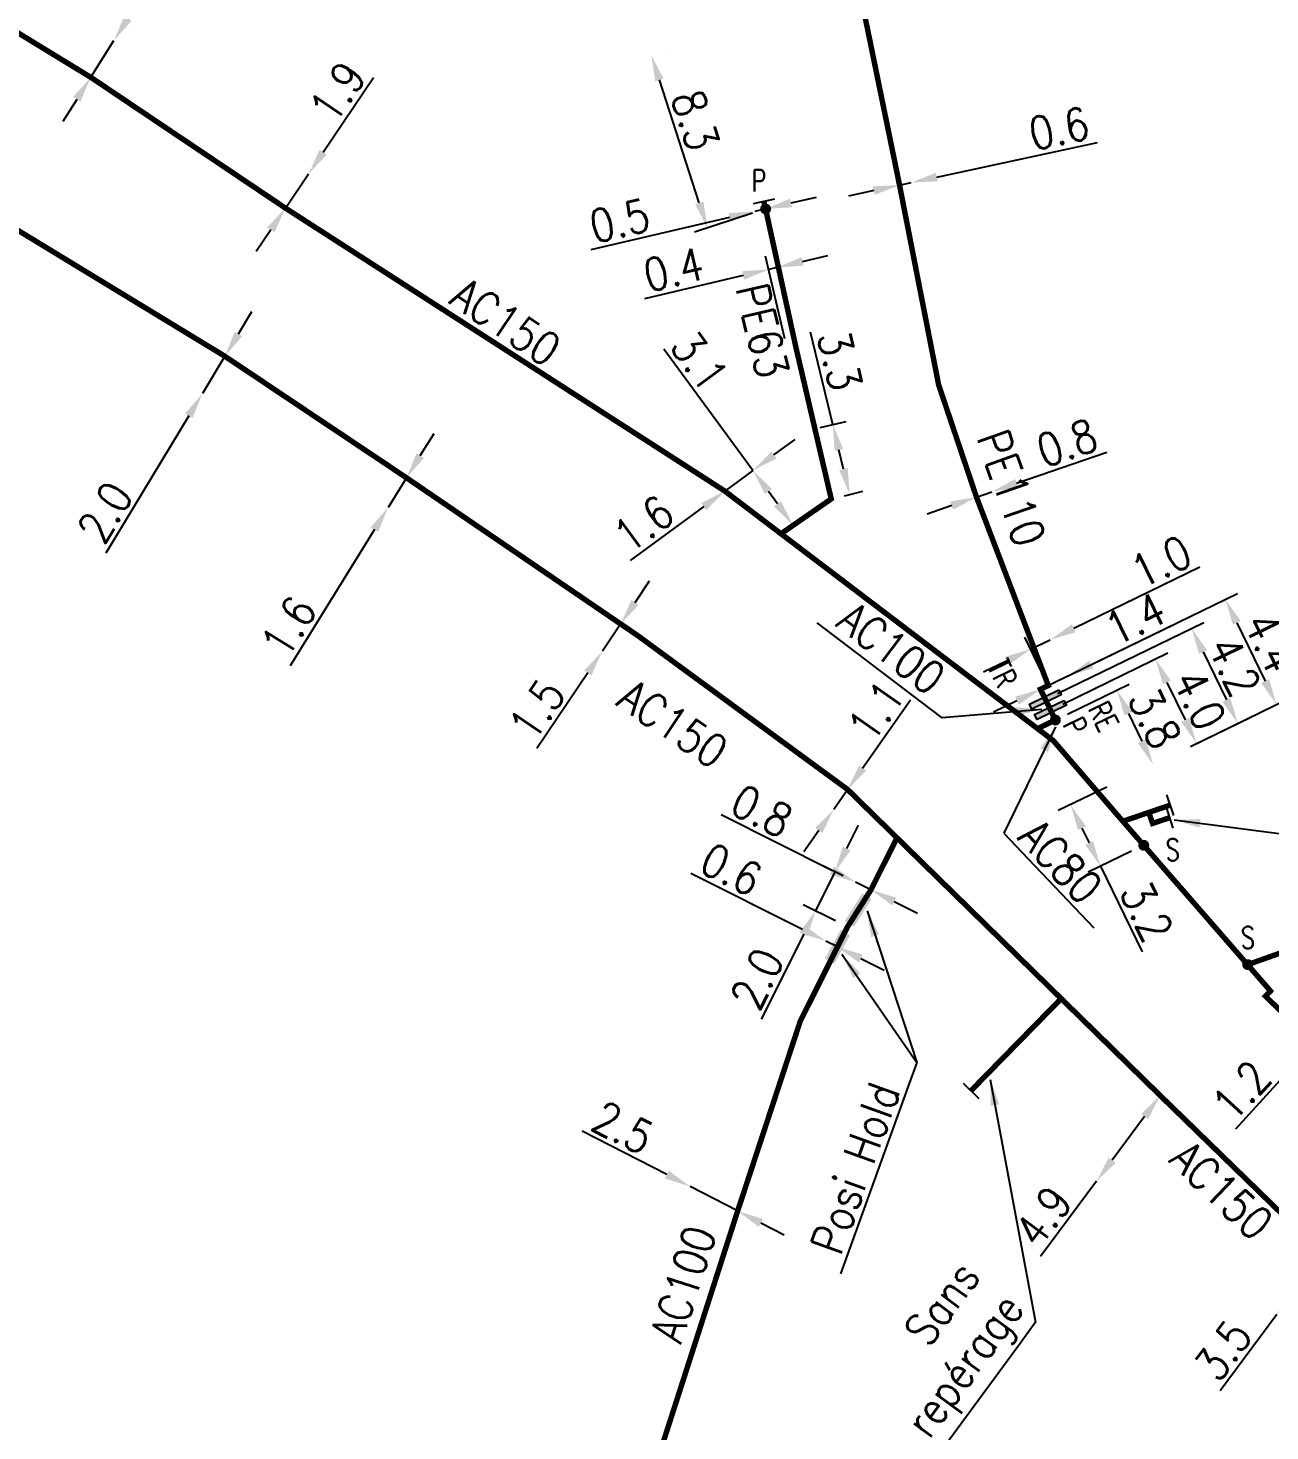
# Model space of a CAD drawing. Header units: millimetres. Extents: x 155997 to 157006, y 121209 to 122008.
# Drawn here: x 156737.4 to 156794.4, y 121527.7 to 121592.2 of the extents above; entities that cross this region are included whole.
import ezdxf
from ezdxf.enums import TextEntityAlignment as Align

# ---------------------------------------------------------------- set-up
doc = ezdxf.new("R2010")
doc.units = ezdxf.units.MM
doc.linetypes.add('L_25_AP', pattern=[2000, 1000, 1000])
doc.linetypes.add('L_25_PE', pattern=[2000, 1000, 1000])
doc.layers.get('0').update_dxf_attribs({"linetype": 'CONTINUOUS'})
for name, color, linetype in [('L_150', 1, 'CONTINUOUS'), ('L_300', 7, 'CONTINUOUS'), ('L_340', 7, 'CONTINUOUS')]:
    doc.layers.add(name, color=color, linetype=linetype)
doc.styles.add('G_ROMANS', font='ROMANS.SHX', dxfattribs={"width": 0.75})
doc.styles.get("Standard").update_dxf_attribs({"font": 'romans.shx', "width": 0.85})
doc.dimstyles.get("Standard").update_dxf_attribs({"dimtxt": 1.5, "dimasz": 1.2, "dimexe": 0.625, "dimexo": 0.625, "dimgap": 0.25, "dimtad": 1, "dimdec": 1, "dimzin": 0, "dimdsep": 46, "dimtxsty": 'Standard', "dimcen": -0.5, "dimadec": 0, "dimazin": 0, "dimtfac": 1, "dimtdec": 1, "dimtmove": 0, "dimatfit": 3, "dimfxl": 0, "dimtolj": 1, "dimtzin": 0, "dimarcsym": 0})

# ---------------------------------------------------------------- blocks, each defined once
blk = doc.blocks.new('*D245')
at = {"layer": 'L_150', "color": 0, "linetype": 'Continuous', "lineweight": -2, "transparency": 16777216}
for p, q in [((156766.758, 121539.516), (156762.869, 121541.513)), ((156770.004, 121537.848), (156767.825, 121538.967)), ((156771.072, 121537.299), (156772.139, 121536.751))]:
    blk.add_line(p, q, dxfattribs=at)
at = {"layer": 'L_150', "color": 0, "linetype": 'Continuous', "transparency": 16777216}
for points in [[(156766.849, 121539.694), (156766.666, 121539.338), (156767.825, 121538.967)], [(156771.163, 121537.477), (156770.98, 121537.121), (156770.004, 121537.848)]]:
    blk.add_solid(points, dxfattribs=at)
at = {"layer": 'L_150', "color": 0, "linetype": 'Continuous', "transparency": 16777216, "insert": (156764.737, 121541.678), "char_height": 1.5, "attachment_point": 5, "rotation": 332.80636}
blk.add_mtext('\\A1;2.5', dxfattribs=at)
blk = doc.blocks.new('*D414')
at = {"layer": 'L_150', "color": 0, "linetype": 'Continuous', "lineweight": -2, "transparency": 16777216}
for p, q in [((156779.15, 121585.338), (156786.521, 121586.925)), ((156776.264, 121584.717), (156775.09, 121584.464)), ((156777.437, 121584.969), (156777.976, 121585.085))]:
    blk.add_line(p, q, dxfattribs=at)
at = {"layer": 'L_150', "color": 0, "linetype": 'Continuous', "transparency": 16777216}
for points in [[(156779.108, 121585.533), (156779.192, 121585.142), (156777.976, 121585.085)], [(156776.221, 121584.912), (156776.306, 121584.521), (156777.437, 121584.969)]]:
    blk.add_solid(points, dxfattribs=at)
at = {"layer": 'L_150', "color": 0, "linetype": 'Continuous', "transparency": 16777216, "insert": (156784.761, 121587.569), "char_height": 1.5, "attachment_point": 5, "rotation": 12.14712}
blk.add_mtext('\\A1;0.6', dxfattribs=at)
blk = doc.blocks.new('*D415')
at = {"layer": 'L_150', "color": 0, "linetype": 'Continuous', "lineweight": -2, "transparency": 16777216}
for p, q in [((156782.816, 121571.275), (156786.949, 121572.699)), ((156780.97, 121570.639), (156781.681, 121570.884)), ((156779.836, 121570.248), (156778.701, 121569.858))]:
    blk.add_line(p, q, dxfattribs=at)
at = {"layer": 'L_150', "color": 0, "linetype": 'Continuous', "transparency": 16777216}
for points in [[(156782.751, 121571.464), (156782.881, 121571.086), (156781.681, 121570.884)], [(156779.77, 121570.438), (156779.901, 121570.059), (156780.97, 121570.639)]]:
    blk.add_solid(points, dxfattribs=at)
at = {"layer": 'L_150', "color": 0, "linetype": 'Continuous', "transparency": 16777216, "insert": (156785.124, 121573.128), "char_height": 1.5, "attachment_point": 5, "rotation": 19.0064}
blk.add_mtext('\\A1;0.8', dxfattribs=at)
blk = doc.blocks.new('*D416')
at = {"layer": 'L_150', "color": 0, "linetype": 'Continuous', "lineweight": -2, "transparency": 16777216}
for p, q in [((156785.437, 121564.61), (156791.229, 121567.427)), ((156783.993, 121562.548), (156783.185, 121564.209)), ((156783.458, 121563.647), (156784.358, 121564.085)), ((156782.379, 121563.122), (156781.3, 121562.598))]:
    blk.add_line(p, q, dxfattribs=at)
at = {"layer": 'L_150', "color": 0, "linetype": 'Continuous', "transparency": 16777216}
for points in [[(156785.349, 121564.789), (156785.524, 121564.43), (156784.358, 121564.085)], [(156782.292, 121563.302), (156782.467, 121562.943), (156783.458, 121563.647)]]:
    blk.add_solid(points, dxfattribs=at)
at = {"layer": 'L_150', "color": 0, "linetype": 'Continuous', "transparency": 16777216, "insert": (156789.447, 121567.672), "char_height": 1.5, "attachment_point": 5, "rotation": 25.93774}
blk.add_mtext('\\A1;1.0', dxfattribs=at)
blk = doc.blocks.new('*D423')
at = {"layer": 'L_300', "color": 0, "linetype": 'Continuous', "lineweight": -2, "transparency": 16777216}
for p, q in [((156785.156, 121560.672), (156787.982, 121562.047)), ((156787.945, 121560.694), (156788.558, 121559.433))]:
    blk.add_line(p, q, dxfattribs=at)
at = {"layer": 'L_300', "color": 0, "linetype": 'Continuous', "transparency": 16777216}
for points in [[(156788.124, 121560.782), (156787.765, 121560.607), (156787.42, 121561.773)], [(156788.738, 121559.521), (156788.378, 121559.346), (156789.083, 121558.354)]]:
    blk.add_solid(points, dxfattribs=at)
at = {"layer": 'L_300', "color": 0, "linetype": 'Continuous', "transparency": 16777216, "insert": (156789.158, 121560.485), "char_height": 1.5, "attachment_point": 5, "rotation": 295.93774}
blk.add_mtext('\\A1;3.8', dxfattribs=at)
blk = doc.blocks.new('*D424')
at = {"layer": 'L_340', "color": 0, "linetype": 'Continuous', "lineweight": -2, "transparency": 16777216}
for p, q in [((156784.931, 121561.134), (156789.75, 121563.478)), ((156789.713, 121562.125), (156790.551, 121560.402)), ((156790.793, 121559.186), (156791.638, 121559.597))]:
    blk.add_line(p, q, dxfattribs=at)
at = {"layer": 'L_340', "color": 0, "linetype": 'Continuous', "transparency": 16777216}
for points in [[(156789.893, 121562.213), (156789.533, 121562.038), (156789.188, 121563.204)], [(156790.731, 121560.49), (156790.371, 121560.315), (156791.076, 121559.323)]]:
    blk.add_solid(points, dxfattribs=at)
at = {"layer": 'L_340', "color": 0, "linetype": 'Continuous', "transparency": 16777216, "insert": (156791.209, 121561.335), "char_height": 1.5, "attachment_point": 5, "rotation": 295.93774}
blk.add_mtext('\\A1;4.0', dxfattribs=at)
blk = doc.blocks.new('*D383')
at = {"layer": 'L_300', "color": 0, "linetype": 'Continuous', "lineweight": -2, "transparency": 16777216}
for p, q in [((156784.696, 121561.618), (156791.41, 121564.884)), ((156791.373, 121563.531), (156792.447, 121561.325)), ((156790.793, 121559.186), (156793.533, 121560.519))]:
    blk.add_line(p, q, dxfattribs=at)
at = {"layer": 'L_300', "color": 0, "linetype": 'Continuous', "transparency": 16777216}
for points in [[(156791.553, 121563.619), (156791.193, 121563.444), (156790.848, 121564.61)], [(156792.626, 121561.412), (156792.267, 121561.237), (156792.971, 121560.245)]]:
    blk.add_solid(points, dxfattribs=at)
at = {"layer": 'L_300', "color": 0, "linetype": 'Continuous', "transparency": 16777216, "insert": (156792.809, 121562.865), "char_height": 1.5, "attachment_point": 5, "rotation": 295.93774}
blk.add_mtext('\\A1;4.2', dxfattribs=at)
blk = doc.blocks.new('*D384')
at = {"layer": 'L_150', "color": 0, "linetype": 'Continuous', "lineweight": -2, "transparency": 16777216}
for p, q in [((156786.245, 121562.948), (156790.067, 121564.807)), ((156783.907, 121561.811), (156785.166, 121562.423)), ((156785.439, 121561.861), (156785.439, 121561.861)), ((156782.828, 121561.286), (156781.748, 121560.761)), ((156784.18, 121561.249), (156784.18, 121561.249))]:
    blk.add_line(p, q, dxfattribs=at)
at = {"layer": 'L_150', "color": 0, "linetype": 'Continuous', "transparency": 16777216}
for points in [[(156786.157, 121563.128), (156786.332, 121562.769), (156785.166, 121562.423)], [(156782.74, 121561.466), (156782.915, 121561.106), (156783.907, 121561.811)]]:
    blk.add_solid(points, dxfattribs=at)
at = {"layer": 'L_150', "color": 0, "linetype": 'Continuous', "transparency": 16777216, "insert": (156788.258, 121565.04), "char_height": 1.5, "attachment_point": 5, "rotation": 25.93774}
blk.add_mtext('\\A1;1.4', dxfattribs=at)
blk = doc.blocks.new('*D385')
at = {"layer": 'L_150', "color": 0, "linetype": 'Continuous', "lineweight": -2, "transparency": 16777216}
for p, q in [((156784.828, 121562.259), (156792.962, 121566.215)), ((156792.924, 121564.863), (156794.225, 121562.189)), ((156790.793, 121559.186), (156795.312, 121561.384))]:
    blk.add_line(p, q, dxfattribs=at)
at = {"layer": 'L_150', "color": 0, "linetype": 'Continuous', "transparency": 16777216}
for points in [[(156793.104, 121564.95), (156792.744, 121564.775), (156792.399, 121565.942)], [(156794.405, 121562.277), (156794.045, 121562.102), (156794.75, 121561.11)]]:
    blk.add_solid(points, dxfattribs=at)
at = {"layer": 'L_150', "color": 0, "linetype": 'Continuous', "transparency": 16777216, "insert": (156794.474, 121563.963), "char_height": 1.5, "attachment_point": 5, "rotation": 295.93774}
blk.add_mtext('\\A1;4.4', dxfattribs=at)
blk = doc.blocks.new('*D391')
at = {"layer": 'L_150', "color": 0, "linetype": 'Continuous', "lineweight": -2, "transparency": 16777216}
for p, q in [((156798.193, 121547.472), (156798.999, 121548.362)), ((156797.387, 121546.583), (156796.489, 121545.593)), ((156796.15, 121545.901), (156796.952, 121545.173)), ((156795.683, 121544.703), (156792.87, 121541.599))]:
    blk.add_line(p, q, dxfattribs=at)
at = {"layer": 'L_150', "color": 0, "linetype": 'Continuous', "transparency": 16777216}
for points in [[(156798.045, 121547.607), (156798.341, 121547.338), (156797.387, 121546.583)], [(156795.535, 121544.838), (156795.832, 121544.569), (156796.489, 121545.593)]]:
    blk.add_solid(points, dxfattribs=at)
at = {"layer": 'L_150', "color": 0, "linetype": 'Continuous', "transparency": 16777216, "insert": (156793.133, 121543.378), "char_height": 1.5, "attachment_point": 5, "rotation": 47.81305}
blk.add_mtext('\\A1;1.2', dxfattribs=at)
blk = doc.blocks.new('*D394')
at = {"layer": 'L_300', "color": 0, "linetype": 'Continuous', "lineweight": -2, "transparency": 16777216}
for p, q in [((156786.953, 121557.321), (156784.726, 121556.237)), ((156785.813, 121555.432), (156786.141, 121554.757)), ((156788.09, 121554.371), (156786.103, 121553.405)), ((156786.665, 121553.678), (156788.577, 121549.747))]:
    blk.add_line(p, q, dxfattribs=at)
at = {"layer": 'L_300', "color": 0, "linetype": 'Continuous', "transparency": 16777216}
for points in [[(156785.992, 121555.519), (156785.633, 121555.344), (156785.288, 121556.511)], [(156786.32, 121554.845), (156785.961, 121554.67), (156786.665, 121553.678)]]:
    blk.add_solid(points, dxfattribs=at)
at = {"layer": 'L_300', "color": 0, "linetype": 'Continuous', "transparency": 16777216, "insert": (156788.783, 121551.61), "char_height": 1.5, "attachment_point": 5, "rotation": 295.93774}
blk.add_mtext('\\A1;3.2', dxfattribs=at)
blk = doc.blocks.new('*D400')
at = {"layer": 'L_150', "color": 0, "linetype": 'Continuous', "lineweight": -2, "transparency": 16777216}
for p, q in [((156796.131, 121534.946), (156795.477, 121534.062)), ((156794.764, 121533.097), (156792.164, 121529.583))]:
    blk.add_line(p, q, dxfattribs=at)
at = {"layer": 'L_150', "color": 0, "linetype": 'Continuous', "transparency": 16777216}
for points in [[(156795.971, 121535.065), (156796.292, 121534.827), (156796.845, 121535.911)], [(156795.317, 121534.181), (156795.638, 121533.943), (156794.764, 121533.097)]]:
    blk.add_solid(points, dxfattribs=at)
at = {"layer": 'L_150', "color": 0, "linetype": 'Continuous', "transparency": 16777216, "insert": (156792.303, 121531.452), "char_height": 1.5, "attachment_point": 5, "rotation": 53.51083}
blk.add_mtext('\\A1;3.5', dxfattribs=at)
blk = doc.blocks.new('*D401')
at = {"layer": 'L_150', "color": 0, "linetype": 'Continuous', "lineweight": -2, "transparency": 16777216}
for p, q in [((156788.692, 121542.187), (156787.202, 121540.18)), ((156786.487, 121539.216), (156783.917, 121535.756))]:
    blk.add_line(p, q, dxfattribs=at)
at = {"layer": 'L_150', "color": 0, "linetype": 'Continuous', "transparency": 16777216}
for points in [[(156788.532, 121542.306), (156788.853, 121542.068), (156789.408, 121543.15)], [(156787.041, 121540.299), (156787.363, 121540.061), (156786.487, 121539.216)]]:
    blk.add_solid(points, dxfattribs=at)
at = {"layer": 'L_150', "color": 0, "linetype": 'Continuous', "transparency": 16777216, "insert": (156784.041, 121537.601), "char_height": 1.5, "attachment_point": 5, "rotation": 53.40256}
blk.add_mtext('\\A1;4.9', dxfattribs=at)
blk = doc.blocks.new('*D402')
at = {"layer": 'L_150', "color": 0, "linetype": 'Continuous', "lineweight": -2, "transparency": 16777216}
for p, q in [((156775.741, 121558.19), (156777.936, 121561.322)), ((156774.422, 121556.306), (156775.053, 121557.207)), ((156773.733, 121555.323), (156773.044, 121554.34))]:
    blk.add_line(p, q, dxfattribs=at)
at = {"layer": 'L_150', "color": 0, "linetype": 'Continuous', "transparency": 16777216}
for points in [[(156775.578, 121558.304), (156775.905, 121558.075), (156775.053, 121557.207)], [(156773.569, 121555.438), (156773.897, 121555.208), (156774.422, 121556.306)]]:
    blk.add_solid(points, dxfattribs=at)
at = {"layer": 'L_150', "color": 0, "linetype": 'Continuous', "transparency": 16777216, "insert": (156776.364, 121560.821), "char_height": 1.5, "attachment_point": 5, "rotation": 54.9816}
blk.add_mtext('\\A1;1.1', dxfattribs=at)
blk = doc.blocks.new('*D403')
at = {"layer": 'L_150', "color": 0, "linetype": 'Continuous', "lineweight": -2, "transparency": 16777216}
for p, q in [((156774.335, 121553.493), (156769.251, 121556.04)), ((156776.124, 121552.598), (156775.408, 121552.956)), ((156777.197, 121552.06), (156778.27, 121551.523))]:
    blk.add_line(p, q, dxfattribs=at)
at = {"layer": 'L_150', "color": 0, "linetype": 'Continuous', "transparency": 16777216}
for points in [[(156774.425, 121553.672), (156774.246, 121553.314), (156775.408, 121552.956)], [(156777.286, 121552.239), (156777.107, 121551.882), (156776.124, 121552.598)]]:
    blk.add_solid(points, dxfattribs=at)
at = {"layer": 'L_150', "color": 0, "linetype": 'Continuous', "transparency": 16777216, "insert": (156771.116, 121556.224), "char_height": 1.5, "attachment_point": 5, "rotation": 333.39988}
blk.add_mtext('\\A1;0.8', dxfattribs=at)
blk = doc.blocks.new('*D404')
at = {"layer": 'L_150', "color": 0, "linetype": 'Continuous', "lineweight": -2, "transparency": 16777216}
for p, q in [((156775.01, 121554.498), (156775.547, 121555.571)), ((156774.85, 121553.236), (156773.914, 121553.704)), ((156774.472, 121553.425), (156773.577, 121551.636)), ((156774.491, 121551.179), (156773.018, 121551.916)), ((156773.04, 121550.563), (156771.082, 121546.655))]:
    blk.add_line(p, q, dxfattribs=at)
at = {"layer": 'L_150', "color": 0, "linetype": 'Continuous', "transparency": 16777216}
for points in [[(156774.831, 121554.587), (156775.189, 121554.408), (156774.472, 121553.425)], [(156772.861, 121550.653), (156773.218, 121550.474), (156773.577, 121551.636)]]:
    blk.add_solid(points, dxfattribs=at)
at = {"layer": 'L_150', "color": 0, "linetype": 'Continuous', "transparency": 16777216, "insert": (156770.898, 121548.52), "char_height": 1.5, "attachment_point": 5, "rotation": 63.39988}
blk.add_mtext('\\A1;2.0', dxfattribs=at)
blk = doc.blocks.new('*D405')
at = {"layer": 'L_340', "color": 0, "linetype": 'Continuous', "lineweight": -2, "transparency": 16777216}
for p, q in [((156772.978, 121550.783), (156767.851, 121553.351)), ((156774.588, 121549.977), (156774.051, 121550.246)), ((156775.661, 121549.44), (156776.734, 121548.903))]:
    blk.add_line(p, q, dxfattribs=at)
at = {"layer": 'L_340', "color": 0, "linetype": 'Continuous', "transparency": 16777216}
for points in [[(156773.068, 121550.962), (156772.889, 121550.604), (156774.051, 121550.246)], [(156775.75, 121549.619), (156775.571, 121549.261), (156774.588, 121549.977)]]:
    blk.add_solid(points, dxfattribs=at)
at = {"layer": 'L_340', "color": 0, "linetype": 'Continuous', "transparency": 16777216, "insert": (156769.716, 121553.535), "char_height": 1.5, "attachment_point": 5, "rotation": 333.39988}
blk.add_mtext('\\A1;0.6', dxfattribs=at)
blk = doc.blocks.new('*D406')
at = {"layer": 'L_150', "color": 0, "linetype": 'Continuous', "lineweight": -2, "transparency": 16777216}
for p, q in [((156770.706, 121571.86), (156766.615, 121577.426)), ((156771.834, 121570.325), (156771.416, 121570.893)), ((156772.498, 121569.324), (156773.048, 121569.729))]:
    blk.add_line(p, q, dxfattribs=at)
at = {"layer": 'L_150', "color": 0, "linetype": 'Continuous', "transparency": 16777216}
for points in [[(156771.577, 121571.012), (156771.255, 121570.775), (156770.706, 121571.86)], [(156771.995, 121570.444), (156771.672, 121570.207), (156772.544, 121569.358)]]:
    blk.add_solid(points, dxfattribs=at)
at = {"layer": 'L_150', "color": 0, "linetype": 'Continuous', "transparency": 16777216, "insert": (156768.252, 121576.887), "char_height": 1.5, "attachment_point": 5, "rotation": 306.31222}
blk.add_mtext('\\A1;3.1', dxfattribs=at)
blk = doc.blocks.new('*D407')
at = {"layer": 'L_150', "color": 0, "linetype": 'Continuous', "lineweight": -2, "transparency": 16777216}
for p, q in [((156771.673, 121572.571), (156772.64, 121573.281)), ((156770.706, 121571.86), (156769.416, 121570.913)), ((156768.449, 121570.202), (156765.074, 121567.721))]:
    blk.add_line(p, q, dxfattribs=at)
at = {"layer": 'L_150', "color": 0, "linetype": 'Continuous', "transparency": 16777216}
for points in [[(156771.554, 121572.732), (156771.791, 121572.41), (156770.706, 121571.86)], [(156768.331, 121570.363), (156768.568, 121570.041), (156769.416, 121570.913)]]:
    blk.add_solid(points, dxfattribs=at)
at = {"layer": 'L_150', "color": 0, "linetype": 'Continuous', "transparency": 16777216, "insert": (156765.686, 121569.412), "char_height": 1.5, "attachment_point": 5, "rotation": 36.31222}
blk.add_mtext('\\A1;1.6', dxfattribs=at)
blk = doc.blocks.new('*D408')
at = {"layer": 'L_150', "color": 0, "linetype": 'Continuous', "lineweight": -2, "transparency": 16777216}
for p, q in [((156774.375, 121573.968), (156773.353, 121578.218)), ((156773.792, 121573.828), (156774.982, 121574.114)), ((156774.866, 121571.924), (156774.655, 121572.801)), ((156774.909, 121570.7), (156775.754, 121570.903))]:
    blk.add_line(p, q, dxfattribs=at)
at = {"layer": 'L_150', "color": 0, "linetype": 'Continuous', "transparency": 16777216}
for points in [[(156774.849, 121572.848), (156774.46, 121572.754), (156774.375, 121573.968)], [(156775.06, 121571.97), (156774.671, 121571.877), (156775.146, 121570.757)]]:
    blk.add_solid(points, dxfattribs=at)
at = {"layer": 'L_150', "color": 0, "linetype": 'Continuous', "transparency": 16777216, "insert": (156774.696, 121576.91), "char_height": 1.5, "attachment_point": 5, "rotation": 283.50994}
blk.add_mtext('\\A1;3.3', dxfattribs=at)
blk = doc.blocks.new('*D358')
at = {"layer": 'L_150', "color": 0, "linetype": 'Continuous', "lineweight": -2, "transparency": 16777216}
for p, q in [((156772.175, 121577.907), (156771.279, 121581.7)), ((156772.565, 121577.999), (156771.668, 121581.792)), ((156772.98, 121581.46), (156774.147, 121581.736)), ((156770.255, 121580.816), (156765.722, 121579.745)), ((156771.812, 121581.184), (156771.423, 121581.092))]:
    blk.add_line(p, q, dxfattribs=at)
at = {"layer": 'L_150', "color": 0, "linetype": 'Continuous', "transparency": 16777216}
for points in [[(156772.934, 121581.655), (156773.026, 121581.265), (156771.812, 121581.184)], [(156770.209, 121581.011), (156770.301, 121580.621), (156771.423, 121581.092)]]:
    blk.add_solid(points, dxfattribs=at)
at = {"layer": 'L_150', "color": 0, "linetype": 'Continuous', "transparency": 16777216, "insert": (156767.065, 121581.09), "char_height": 1.5, "attachment_point": 5, "rotation": 13.29602}
blk.add_mtext('\\A1;0.4', dxfattribs=at)
blk = doc.blocks.new('*D359')
at = {"layer": 'L_340', "color": 0, "linetype": 'Continuous', "lineweight": -2, "transparency": 16777216}
for p, q in [((156771.287, 121583.873), (156770.8, 121583.759)), ((156772.456, 121584.146), (156773.624, 121584.419)), ((156769.632, 121583.487), (156763.268, 121582))]:
    blk.add_line(p, q, dxfattribs=at)
at = {"layer": 'L_340', "color": 0, "linetype": 'Continuous', "transparency": 16777216}
for points in [[(156772.41, 121584.341), (156772.501, 121583.951), (156771.287, 121583.873)], [(156769.586, 121583.681), (156769.677, 121583.292), (156770.8, 121583.759)]]:
    blk.add_solid(points, dxfattribs=at)
at = {"layer": 'L_340', "color": 0, "linetype": 'Continuous', "transparency": 16777216, "insert": (156764.585, 121583.335), "char_height": 1.5, "attachment_point": 5, "rotation": 13.14455}
blk.add_mtext('\\A1;0.5', dxfattribs=at)
blk = doc.blocks.new('*D360')
at = {"layer": 'L_340', "color": 0, "linetype": 'Continuous', "lineweight": -2, "transparency": 16777216}
for p, q in [((156766.632, 121591.133), (156766.632, 121591.133)), ((156768.243, 121584.146), (156766.408, 121589.798)), ((156770.693, 121583.68), (156768.019, 121582.812))]:
    blk.add_line(p, q, dxfattribs=at)
at = {"layer": 'L_340', "color": 0, "linetype": 'Continuous', "transparency": 16777216}
for points in [[(156766.598, 121589.86), (156766.218, 121589.737), (156766.037, 121590.94)], [(156768.433, 121584.208), (156768.052, 121584.085), (156768.613, 121583.005)]]:
    blk.add_solid(points, dxfattribs=at)
at = {"layer": 'L_340', "color": 0, "linetype": 'Continuous', "transparency": 16777216, "insert": (156768.06, 121587.946), "char_height": 1.5, "attachment_point": 5, "rotation": 287.98478}
blk.add_mtext('\\A1;8.3', dxfattribs=at)
blk = doc.blocks.new('*D361')
at = {"layer": 'L_150', "color": 0, "linetype": 'Continuous', "lineweight": -2, "transparency": 16777216}
for p, q in [((156750.974, 121586.48), (156753.282, 121589.903)), ((156749.241, 121583.91), (156750.303, 121585.485)), ((156748.57, 121582.915), (156747.899, 121581.92))]:
    blk.add_line(p, q, dxfattribs=at)
at = {"layer": 'L_150', "color": 0, "linetype": 'Continuous', "transparency": 16777216}
for points in [[(156750.808, 121586.592), (156751.14, 121586.368), (156750.303, 121585.485)], [(156748.404, 121583.027), (156748.736, 121582.803), (156749.241, 121583.91)]]:
    blk.add_solid(points, dxfattribs=at)
at = {"layer": 'L_150', "color": 0, "linetype": 'Continuous', "transparency": 16777216, "insert": (156751.635, 121589.248), "char_height": 1.5, "attachment_point": 5, "rotation": 56.00866}
blk.add_mtext('\\A1;1.9', dxfattribs=at)
blk = doc.blocks.new('*D362')
at = {"layer": 'L_150', "color": 0, "linetype": 'Continuous', "lineweight": -2, "transparency": 16777216}
for p, q in [((156742.006, 121592.625), (156744.341, 121596.321)), ((156740.298, 121589.92), (156741.366, 121591.611)), ((156739.657, 121588.905), (156739.016, 121587.89))]:
    blk.add_line(p, q, dxfattribs=at)
at = {"layer": 'L_150', "color": 0, "linetype": 'Continuous', "transparency": 16777216}
for points in [[(156741.837, 121592.732), (156742.176, 121592.518), (156741.366, 121591.611)], [(156739.488, 121589.012), (156739.826, 121588.798), (156740.298, 121589.92)]]:
    blk.add_solid(points, dxfattribs=at)
at = {"layer": 'L_150', "color": 0, "linetype": 'Continuous', "transparency": 16777216, "insert": (156742.648, 121595.514), "char_height": 1.5, "attachment_point": 5, "rotation": 57.72732}
blk.add_mtext('\\A1;2.0', dxfattribs=at)
blk = doc.blocks.new('*D373')
at = {"layer": 'L_150', "color": 0, "linetype": 'Continuous', "lineweight": -2, "transparency": 16777216}
for p, q in [((156747.08, 121578.133), (156747.701, 121579.159)), ((156746.459, 121577.106), (156745.424, 121575.395)), ((156744.803, 121574.368), (156740.992, 121568.068))]:
    blk.add_line(p, q, dxfattribs=at)
at = {"layer": 'L_150', "color": 0, "linetype": 'Continuous', "transparency": 16777216}
for points in [[(156746.909, 121578.236), (156747.251, 121578.029), (156746.459, 121577.106)], [(156744.632, 121574.471), (156744.974, 121574.264), (156745.424, 121575.395)]]:
    blk.add_solid(points, dxfattribs=at)
at = {"layer": 'L_150', "color": 0, "linetype": 'Continuous', "transparency": 16777216, "insert": (156740.957, 121569.942), "char_height": 1.5, "attachment_point": 5, "rotation": 58.83001}
blk.add_mtext('\\A1;2.0', dxfattribs=at)
blk = doc.blocks.new('*D374')
at = {"layer": 'L_150', "color": 0, "linetype": 'Continuous', "lineweight": -2, "transparency": 16777216}
for p, q in [((156755.429, 121572.543), (156756.061, 121573.563)), ((156754.798, 121571.523), (156753.955, 121570.163)), ((156753.323, 121569.142), (156749.454, 121562.894))]:
    blk.add_line(p, q, dxfattribs=at)
at = {"layer": 'L_150', "color": 0, "linetype": 'Continuous', "transparency": 16777216}
for points in [[(156755.259, 121572.648), (156755.599, 121572.438), (156754.798, 121571.523)], [(156753.153, 121569.248), (156753.493, 121569.037), (156753.955, 121570.163)]]:
    blk.add_solid(points, dxfattribs=at)
at = {"layer": 'L_150', "color": 0, "linetype": 'Continuous', "transparency": 16777216, "insert": (156749.391, 121564.691), "char_height": 1.5, "attachment_point": 5, "rotation": 58.22962}
blk.add_mtext('\\A1;1.6', dxfattribs=at)
blk = doc.blocks.new('*D375')
at = {"layer": 'L_150', "color": 0, "linetype": 'Continuous', "lineweight": -2, "transparency": 16777216}
for p, q in [((156765.295, 121565.801), (156765.963, 121566.798)), ((156764.626, 121564.805), (156763.791, 121563.559)), ((156764.902, 121564.62), (156764.107, 121565.153)), ((156763.123, 121562.562), (156760.79, 121559.083))]:
    blk.add_line(p, q, dxfattribs=at)
at = {"layer": 'L_150', "color": 0, "linetype": 'Continuous', "transparency": 16777216}
for points in [[(156765.129, 121565.913), (156765.461, 121565.69), (156764.626, 121564.805)], [(156762.957, 121562.674), (156763.289, 121562.451), (156763.791, 121563.559)]]:
    blk.add_solid(points, dxfattribs=at)
at = {"layer": 'L_150', "color": 0, "linetype": 'Continuous', "transparency": 16777216, "insert": (156760.792, 121560.881), "char_height": 1.5, "attachment_point": 5, "rotation": 56.15768}
blk.add_mtext('\\A1;1.5', dxfattribs=at)
blk = doc.blocks.new('L_340_07')
at = {"color": 0, "linetype": 'Continuous', "const_width": 0.25, "flags": 128}
blk.add_lwpolyline([(0, 0), (0.35, 0)], dxfattribs=at)
at = {"color": 0, "linetype": 'Continuous', "flags": 128}
blk.add_lwpolyline([(0.35, -0.5), (0.35, 0.5)], dxfattribs=at)
at = {"color": 0, "linetype": 'Continuous', "width": 0.75, "flags": 3}
for tag, p in [('DEF_LEG', (0.723, -3.465)), ('DEF_COUP', (0.723, -5.965)), ('DEF_TYPE', (0.723, -8.465))]:
    blk.add_attdef(tag, text='', height=1.2, dxfattribs=at).set_placement(p, align=Align.MIDDLE)
blk = doc.blocks.new('L_340_19')
at = {"linetype": 'Continuous'}
blk.add_hatch(color=0, dxfattribs=at).paths.add_polyline_path([(0.125, 0.75), (-0.125, 0.75), (-0.125, -0.75), (0.125, -0.75)])
at = {"color": 0, "linetype": 'Continuous'}
blk.add_lwpolyline([(-0.125, 0.75), (0.125, 0.75), (0.125, -0.75), (-0.125, -0.75)], close=True, dxfattribs=at)
at = {"color": 0, "linetype": 'Continuous', "width": 0.75}
for tag, height, flags, p in [('TR', 1, 8, (0, 1.981)), ('DEF_LEG', 1.2, 3, (0, -5)), ('DEF_COUP', 1.2, 3, (0, -7.5)), ('DEF_TYPE', 1.2, 3, (0, -10))]:
    blk.add_attdef(tag, text='', height=height, dxfattribs=dict(at, flags=flags)).set_placement(p, align=Align.MIDDLE)
blk = doc.blocks.new('L_340_20')
at = {"linetype": 'Continuous'}
blk.add_hatch(color=0, dxfattribs=at).paths.add_polyline_path([(0.125, 0.75), (-0.125, 0.75), (-0.125, -0.75), (0.125, -0.75)])
at = {"color": 0, "linetype": 'Continuous'}
blk.add_lwpolyline([(-0.125, 0.75), (0.125, 0.75), (0.125, -0.75), (-0.125, -0.75)], close=True, dxfattribs=at)
at = {"color": 0, "linetype": 'Continuous', "width": 0.75}
for tag, height, flags, p in [('RE', 1, 8, (0, 1.867)), ('DEF_LEG', 1.2, 3, (0, -5)), ('DEF_COUP', 1.2, 3, (0, -7.5)), ('DEF_TYPE', 1.2, 3, (0, -10))]:
    blk.add_attdef(tag, text='', height=height, dxfattribs=dict(at, flags=flags)).set_placement(p, align=Align.MIDDLE)
blk = doc.blocks.new('L_300_11')
at = {"color": 0, "linetype": 'Continuous', "const_width": 0.248, "flags": 128}
blk.add_lwpolyline([(-0.126, 0, 1), (0.126, 0, 1)], format="xyb", close=True, dxfattribs=at)
at = {"linetype": 'Continuous', "style": 'G_ROMANS', "width": 0.75}
blk.add_attdef('S', text='', height=1, dxfattribs=at).set_placement((0, 1.35), align=Align.MIDDLE_CENTER)
at = {"color": 0, "linetype": 'Continuous', "width": 0.75, "flags": 3}
for tag, p in [('DEF_LEG', (0, -5)), ('DEF_COUP', (0, -7.5)), ('DEF_TYPE', (0, -10))]:
    blk.add_attdef(tag, text='', height=1.2, dxfattribs=at).set_placement(p, align=Align.MIDDLE)
blk = doc.blocks.new('L_300_12')
at = {"color": 0, "linetype": 'Continuous', "const_width": 0.248, "flags": 128}
blk.add_lwpolyline([(-0.126, 0, 1), (0.126, 0, 1)], format="xyb", close=True, dxfattribs=at)
at = {"linetype": 'Continuous', "style": 'G_ROMANS', "width": 0.75}
blk.add_attdef('P', text='', height=1, dxfattribs=at).set_placement((0, 1.331), align=Align.MIDDLE_CENTER)
at = {"color": 0, "linetype": 'Continuous', "width": 0.75, "flags": 3}
for tag, p in [('DEF_LEG', (0, -5)), ('DEF_COUP', (0, -7.5)), ('DEF_TYPE', (0, -10))]:
    blk.add_attdef(tag, text='', height=1.2, dxfattribs=at).set_placement(p, align=Align.MIDDLE)
blk = doc.blocks.new('L_340_02')
at = {"color": 0, "linetype": 'Continuous'}
blk.add_solid([(-0.75, 0.25), (0.75, 0.25), (-0.75, -0.25), (0.75, -0.25)], dxfattribs=at)
at = {"color": 0, "linetype": 'Continuous', "width": 0.75, "flags": 3}
for tag, p in [('DEF_LEG', (0, -4.75)), ('DEF_TYPE', (0, -6.75))]:
    blk.add_attdef(tag, text='', height=1.2, dxfattribs=at).set_placement(p, align=Align.MIDDLE)

msp = doc.modelspace()

# ---------------------------------------------------------------- linework, layer by layer
at = {"layer": 'L_150', "linetype": 'L_25_PE', "ltscale": 0.5, "const_width": 0.25, "flags": 128}
for points in [[(156784.134, 121561.344), (156783.907, 121561.811), (156783.907, 121561.811), (156784.266, 121561.986), (156780.97, 121570.639), (156779.233, 121575.793), (156777.437, 121584.969), (156775.014, 121596.788), (156773.504, 121602.965), (156772.018, 121608.459), (156767.335, 121624.635), (156764.602, 121634.059), (156763.671, 121637.232), (156760.103, 121649.376), (156758.872, 121653.809)], [(156771.287, 121583.873), (156772.708, 121577.39), (156774.301, 121570.554), (156771.994, 121568.954)]]:
    msp.add_lwpolyline(points, dxfattribs=at)
at = {"layer": 'L_150', "linetype": 'L_25_AP', "ltscale": 0.5, "const_width": 0.25, "flags": 128}
for points in [[(156682.821, 121615.708), (156686.264, 121622.689), (156700.914, 121613.984), (156710.342, 121608.295), (156722.605, 121600.736), (156740.298, 121589.92), (156749.241, 121583.91), (156769.416, 121570.913), (156771.994, 121568.954), (156783.776, 121560.002), (156784.496, 121559.455), (156787.483, 121555.988), (156794.471, 121547.951), (156794.241, 121547.71), (156795.686, 121546.32), (156795.913, 121546.57), (156802.936, 121539.071), (156802.936, 121539.071), (156813.256, 121529.543), (156822.379, 121521.137), (156829.664, 121514.468), (156840.385, 121504.521), (156846.383, 121499.042), (156846.383, 121499.042), (156857.233, 121489.279), (156868.342, 121479.343), (156880.855, 121467.485), (156890.429, 121458.194), (156901.293, 121447.929), (156907.257, 121440.826), (156910.632, 121436.308), (156931.956, 121407.516), (156943.79, 121392.406), (156943.79, 121392.406), (156944.31, 121392.189), (156949.643, 121390.127), (156994, 121373.409), (157000, 121371.147)], [(156671.392, 121622.389), (156676.338, 121619.556), (156682.821, 121615.708), (156682.821, 121615.708), (156686.067, 121613.732), (156692.381, 121610.257), (156700.929, 121604.979), (156704.972, 121602.476), (156722.328, 121591.795), (156746.459, 121577.106), (156754.798, 121571.523), (156765.421, 121564.272), (156775.053, 121557.207), (156777.32, 121554.987), (156784.86, 121547.603), (156789.408, 121543.15), (156796.845, 121535.911), (156825.403, 121509.22), (156833.699, 121501.756), (156853.668, 121483.59), (156856.062, 121482.731), (156866.258, 121472.787), (156880.443, 121459.037), (156895.211, 121445.042), (156915.365, 121419.314), (156927.432, 121402.431)], [(156895.576, 121580.221), (156895.096, 121580.395), (156890.998, 121581.877), (156888.546, 121582.75), (156883.572, 121584.52), (156869.44, 121576.246), (156868.39, 121575.861), (156861.102, 121573.191), (156857.059, 121571.71), (156827.552, 121560.898), (156799.072, 121551.166), (156793.425, 121549.164)], [(156783.776, 121560.001), (156784.594, 121560.399), (156784.369, 121560.861), (156784.134, 121561.344)], [(156787.695, 121555.748), (156789.539, 121556.377)], [(156788.885, 121556.154), (156789.057, 121555.648), (156789.519, 121555.806)], [(156743.281, 121433.386), (156743.395, 121435.917), (156752.362, 121462.773), (156752.362, 121462.773), (156756.201, 121474.225), (156750.078, 121476.218), (156750.155, 121476.456), (156750.356, 121477.075), (156753.595, 121487.078), (156757.756, 121500.366), (156764.449, 121520.585), (156770.004, 121537.848), (156772.877, 121546.561), (156775.049, 121550.899), (156776.124, 121552.598), (156777.32, 121554.987)], [(156780.96, 121543.62), (156784.86, 121547.603)]]:
    msp.add_lwpolyline(points, dxfattribs=at)

# ---------------------------------------------------------------- block references
at = {"layer": 'L_300'}
ref = msp.add_blockref('L_300_12', (156771.287, 121583.873), dxfattribs=dict(at, rotation=13.14454880148771))
ref.add_attrib('P', 'P', dxfattribs={"layer": '0', "linetype": 'Continuous', "height": 1, "style": 'G_ROMANS', "width": 0.75}).set_placement((156770.984, 121585.169), align=Align.MIDDLE_CENTER)
ref = msp.add_blockref('L_300_12', (156784.594, 121560.399), dxfattribs=dict(at, rotation=305.4425908367929))
ref.add_attrib('P', 'P', dxfattribs={"layer": '0', "linetype": 'Continuous', "height": 1, "rotation": 295.93774, "style": 'G_ROMANS', "width": 0.75}).set_placement((156785.508, 121560.12), align=Align.MIDDLE_CENTER)
ref = msp.add_blockref('L_300_11', (156788.652, 121554.644), dxfattribs=dict(at, rotation=261.1583510670781))
ref.add_attrib('S', 'S', dxfattribs={"layer": '0', "linetype": 'Continuous', "height": 1, "style": 'G_ROMANS', "width": 0.75}).set_placement((156789.986, 121554.437), align=Align.MIDDLE_CENTER)
ref = msp.add_blockref('L_300_11', (156793.425, 121549.164), dxfattribs=dict(at, rotation=19.53086859366888))
ref.add_attrib('S', 'S', dxfattribs={"layer": '0', "linetype": 'Continuous', "height": 1, "style": 'G_ROMANS', "width": 0.75}).set_placement((156793.433, 121550.407), align=Align.MIDDLE_CENTER)
at = {"layer": 'L_340', "linetype": 'Continuous'}
for p, rotation in [((156771.287, 121583.873), 102.9971170412086), ((156789.539, 121556.377), 18.97894654976171), ((156789.519, 121555.806), 17.83008829557581)]:
    msp.add_blockref('L_340_07', p, dxfattribs=dict(at, rotation=rotation))
ref = msp.add_blockref('L_340_19', (156784.134, 121561.344), dxfattribs=dict(at, rotation=295.9377388460866))
ref.add_attrib('TR', 'TR', dxfattribs={"layer": '0', "color": 0, "linetype": 'Continuous', "height": 1, "rotation": 295.93774, "width": 0.75, "flags": 8}).set_placement((156782.17, 121562.543), align=Align.MIDDLE)
ref = msp.add_blockref('L_340_20', (156784.369, 121560.861), dxfattribs=dict(at, rotation=296.0023212267767))
ref.add_attrib('RE', 'RE', dxfattribs={"layer": '0', "color": 0, "linetype": 'Continuous', "height": 1, "rotation": 296.00232, "width": 0.75, "flags": 8}).set_placement((156786.81, 121560.569), align=Align.MIDDLE)
at = {"layer": 'L_340', "ltscale": 0.5}
for name, p, rotation in [('L_340_02', (156775.536, 121551.668), 57.68928240760337), ('L_340_02', (156774.588, 121549.977), 61.28681423433511), ('L_340_07', (156780.96, 121543.62), 225.6022956951178)]:
    msp.add_blockref(name, p, dxfattribs=dict(at, rotation=rotation))

# ---------------------------------------------------------------- texts
at = {"layer": 'L_150', "linetype": 'Continuous', "width": 0.85}
for s, rotation, p in [('AC150', 326.41024, (156756.691, 121579.56)), ('PE63', 283.44478, (156769.907, 121580.24)), ('PE110', 289.24812, (156780.964, 121573.386)), ('AC150', 326.15768, (156764.371, 121561.112)), ('AC150', 316.45991, (156789.753, 121540.12)), ('AC100', 72.16131, (156767.394, 121531.692))]:
    msp.add_text(s, height=1.5, rotation=rotation, dxfattribs=at).set_placement(p)
at = {"layer": 'L_150', "linetype": 'Continuous', "ltscale": 0.5, "char_height": 1.5}
for s, insert, attachment_point, rotation in [('\\A1;AC100', (156778.768, 121561.467), 9, 322.77177), ('\\A1;AC80', (156782.803, 121554.953), 7, 313.49748)]:
    msp.add_mtext(s, dxfattribs=dict(at, insert=insert, attachment_point=attachment_point, rotation=rotation))
at = {"layer": 'L_150', "linetype": 'Continuous', "insert": (156779.993, 121535.714), "char_height": 1.5, "attachment_point": 3, "rotation": 53.69117}
msp.add_mtext('\\A1;Sans\\Prepérage', dxfattribs=at)
at = {"layer": 'L_340', "linetype": 'Continuous', "ltscale": 0.5, "insert": (156777.499, 121543.387), "char_height": 1.5, "attachment_point": 9, "rotation": 70.12924}
msp.add_mtext('\\A1;Posi Hold', dxfattribs=at)

# ---------------------------------------------------------------- dimensions: what is measured, and where the dimension line sits
at = {"layer": 'L_150', "linetype": 'Continuous'}
for base, p1, p2, angle, picture, middle in [((156741.366, 121591.611), (156740.298, 121589.92), (156741.366, 121591.611), 237.72732, '*D362', (156743.494, 121594.981)), ((156750.303, 121585.485), (156749.241, 121583.91), (156750.303, 121585.485), 236.00866, '*D361', (156752.464, 121588.689)), ((156777.976, 121585.085), (156777.437, 121584.969), (156777.976, 121585.085), 192.14712, '*D414', (156784.971, 121586.591)), ((156771.423, 121581.092), (156772.708, 121577.39), (156772.319, 121577.298), 13.29602, '*D358', (156767.295, 121580.117)), ((156745.424, 121575.395), (156746.459, 121577.106), (156745.424, 121575.395), 58.83001, '*D373', (156741.813, 121569.425)), ((156770.706, 121571.86), (156771.994, 121568.954), (156770.706, 121571.86), 306.31222, '*D406', (156767.447, 121576.295)), ((156774.375, 121573.968), (156774.301, 121570.554), (156773.184, 121573.682), 283.50994, '*D408', (156773.724, 121576.676)), ((156781.681, 121570.884), (156780.97, 121570.639), (156781.681, 121570.884), 199.0064, '*D415', (156785.45, 121572.182)), ((156753.955, 121570.163), (156754.798, 121571.523), (156753.955, 121570.163), 58.22962, '*D374', (156750.241, 121564.165)), ((156770.706, 121571.86), (156769.416, 121570.913), (156770.706, 121571.86), 216.31222, '*D407', (156766.278, 121568.606)), ((156784.358, 121564.085), (156784.266, 121561.986), (156784.358, 121564.085), 205.93774, '*D416', (156789.885, 121566.773)), ((156763.791, 121563.559), (156765.421, 121564.272), (156763.791, 121563.559), 56.15768, '*D375', (156761.622, 121560.324)), ((156785.166, 121562.423), (156783.907, 121561.811), (156785.166, 121562.423), 205.93774, '*D384', (156788.695, 121564.14)), ((156774.422, 121556.306), (156775.053, 121557.207), (156774.422, 121556.306), 54.9816, '*D402', (156777.183, 121560.247)), ((156775.408, 121552.956), (156776.124, 121552.598), (156775.408, 121552.956), 333.39988, '*D403', (156770.668, 121555.329)), ((156774.472, 121553.425), (156775.049, 121550.899), (156775.408, 121552.956), 243.39988, '*D404', (156771.792, 121548.072)), ((156786.487, 121539.216), (156789.408, 121543.15), (156786.487, 121539.216), 53.40256, '*D401', (156784.844, 121537.004)), ((156794.764, 121533.097), (156796.845, 121535.911), (156794.764, 121533.097), 53.51083, '*D400', (156793.107, 121530.858))]:
    dim = msp.add_linear_dim(base=base, p1=p1, p2=p2, angle=angle, dimstyle='Standard', dxfattribs=at)
    dim.commit()
    dim.dimension.update_dxf_attribs({"geometry": picture, "text_midpoint": middle, "dimtype": 160})
for base, p1, p2, angle, text, picture, middle in [((156794.75, 121561.11), (156784.266, 121561.986), (156790.231, 121558.913), 115.93774, '4.4', '*D385', (156793.575, 121563.526)), ((156797.387, 121546.583), (156795.686, 121546.32), (156797.387, 121546.583), 227.81305, '1.2', '*D391', (156793.874, 121542.707))]:
    dim = msp.add_linear_dim(base=base, p1=p1, p2=p2, angle=angle, text=text, dimstyle='Standard', dxfattribs=at)
    dim.commit()
    dim.dimension.update_dxf_attribs({"geometry": picture, "text_midpoint": middle, "dimtype": 160})
dim = msp.add_linear_dim(base=(156767.8251, 121538.9673), p1=(156770.0042945, 121537.8476521), p2=(156767.8251, 121538.9673), angle=332.8063628, dimstyle='Standard', override={"dimatfit": 0}, dxfattribs=at)
dim.commit()
dim.dimension.update_dxf_attribs({"geometry": '*D245', "text_midpoint": (156764.2799382, 121540.7887681), "dimtype": 160})
at = {"layer": 'L_300', "linetype": 'Continuous'}
dim = msp.add_linear_dim(base=(156792.971, 121560.245), p1=(156784.134, 121561.344), p2=(156790.231, 121558.913), angle=115.93774, text='4.2', dimstyle='Standard', dxfattribs=at)
dim.commit()
dim.dimension.update_dxf_attribs({"geometry": '*D383', "text_midpoint": (156791.91, 121562.428), "dimtype": 160})
for base, p1, p2, angle, picture, middle in [((156789.083, 121558.354), (156784.594, 121560.399), (156789.083, 121558.354), 115.93774, '*D423', (156788.259, 121560.048)), ((156785.28766, 121556.51079), (156788.65161, 121554.64414), (156787.5147, 121557.594), 295.93774, '*D394', (156787.8839, 121551.17298))]:
    dim = msp.add_linear_dim(base=base, p1=p1, p2=p2, angle=angle, dimstyle='Standard', dxfattribs=at)
    dim.commit()
    dim.dimension.update_dxf_attribs({"geometry": picture, "text_midpoint": middle, "dimtype": 160})
at = {"layer": 'L_340', "linetype": 'Continuous'}
for base, p1, p2, angle, picture, middle in [((156766.037, 121590.94), (156771.287, 121583.873), (156766.037, 121590.94), 287.98478, '*D360', (156767.109, 121587.638)), ((156770.8, 121583.759), (156771.287, 121583.873), (156770.8, 121583.759), 13.14455, '*D359', (156764.812, 121582.361)), ((156774.051, 121550.246), (156774.588, 121549.977), (156774.051, 121550.246), 333.39988, '*D405', (156769.268, 121552.641))]:
    dim = msp.add_linear_dim(base=base, p1=p1, p2=p2, angle=angle, dimstyle='Standard', dxfattribs=at)
    dim.commit()
    dim.dimension.update_dxf_attribs({"geometry": picture, "text_midpoint": middle, "dimtype": 160})
dim = msp.add_linear_dim(base=(156791.076, 121559.323), p1=(156784.369, 121560.861), p2=(156790.231, 121558.913), angle=115.93774, text='4.0', dimstyle='Standard', dxfattribs=at)
dim.commit()
dim.dimension.update_dxf_attribs({"geometry": '*D424', "text_midpoint": (156790.31, 121560.898), "dimtype": 160})

# ---------------------------------------------------------------- leaders
at = {"layer": 'L_150', "linetype": 'Continuous', "ltscale": 0.5, "annotation_type": 0, "has_hookline": 1}
for points, hookline_direction, text_width, horizontal_direction in [([(156783.974, 121560.889), (156779.397, 121560.499), (156778.441, 121561.225)], 1, 5.768, (0.796232, -0.604991, 0)), ([(156784.606, 121560.092), (156782.222, 121555.202), (156783.048, 121554.332)], 0, 4.554, (0.688323, -0.725405, 0))]:
    msp.add_leader(points, dimstyle='Standard', dxfattribs=dict(at, hookline_direction=hookline_direction, text_width=text_width, horizontal_direction=horizontal_direction))
at = {"layer": 'L_150', "linetype": 'Continuous', "annotation_type": 0, "has_hookline": 1}
for points, hookline_direction, text_width, horizontal_direction in [([(156790.044, 121555.807), (156798.324, 121554.741), (156799.454, 121555.145)], 0, 13.782, (0.941692, 0.336476, 0)), ([(156781.6, 121543.888), (156783.688, 121532.735), (156782.978, 121531.768)], 1, 7.893, (0.592137, 0.805837, 0))]:
    msp.add_leader(points, dimstyle='Standard', override={"dimatfit": 0}, dxfattribs=dict(at, hookline_direction=hookline_direction, text_width=text_width, horizontal_direction=horizontal_direction))
at = {"layer": 'L_340', "linetype": 'Continuous', "ltscale": 0.5, "annotation_type": 0, "has_hookline": 1, "hookline_direction": 1, "text_width": 8.864, "horizontal_direction": (0.3399, 0.940462, 0)}
msp.add_leader([(156775.946, 121551.63), (156778.227, 121544.666), (156777.819, 121543.537)], dimstyle='Standard', dxfattribs=at)
at = {"layer": 'L_340', "linetype": 'Continuous', "ltscale": 0.5}
msp.add_leader([(156774.793, 121549.642), (156778.227, 121544.666)], dimstyle='Standard', dxfattribs=at)

doc.saveas('drawing.dxf')
